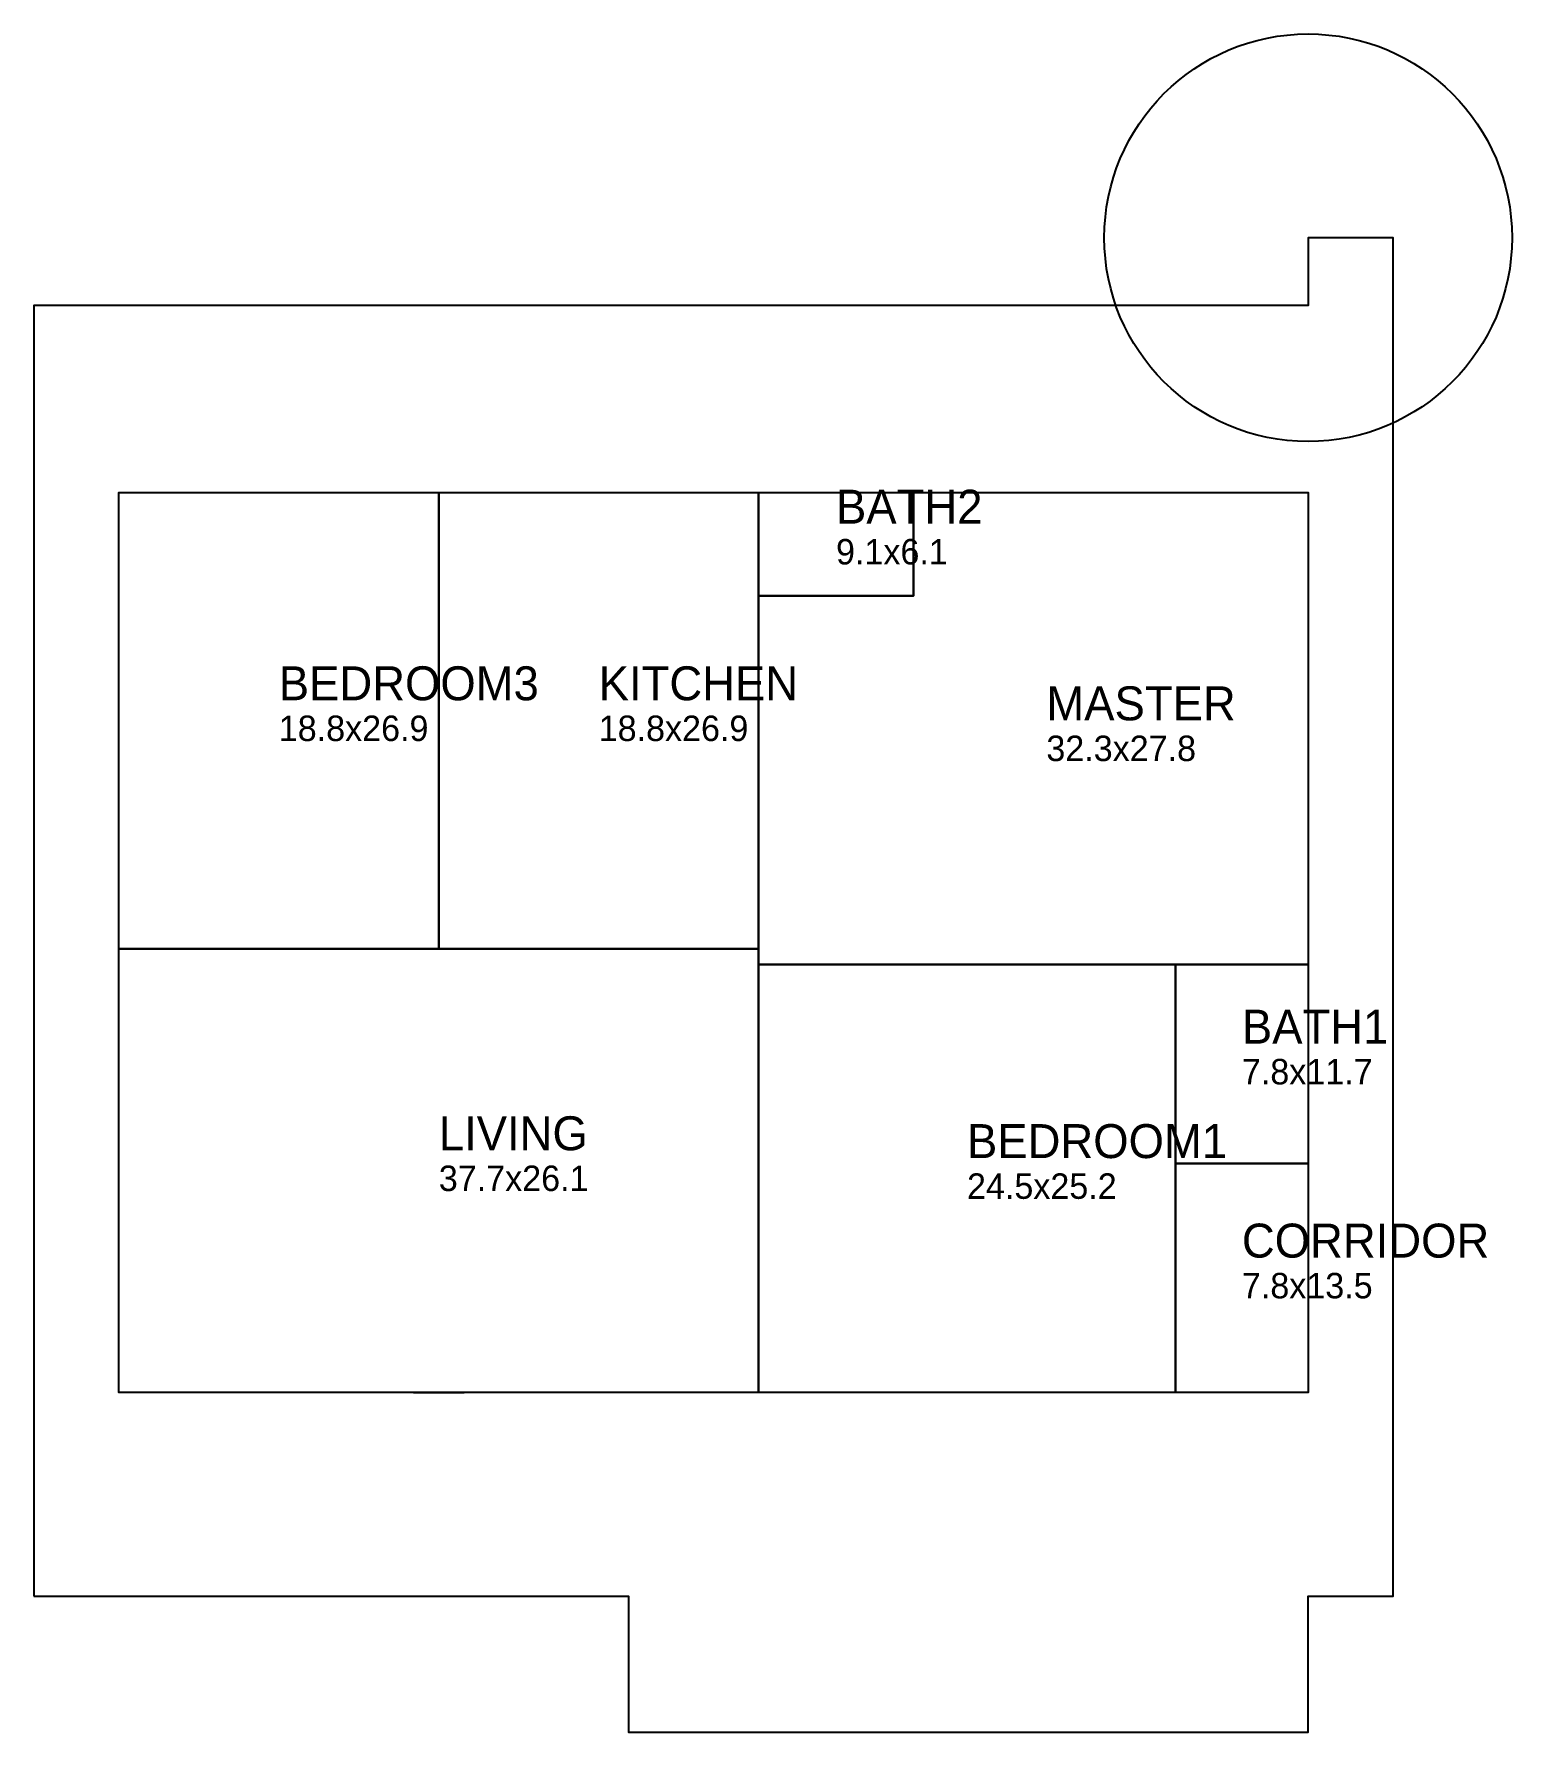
# Model space of a CAD drawing. Header units: metres. Extents: x 0 to 87, y 0 to 100.
import ezdxf

# ---------------------------------------------------------------- set-up
doc = ezdxf.new("R2010")
doc.units = ezdxf.units.M

msp = doc.modelspace()

# ---------------------------------------------------------------- linework, layer by layer
at = {"color": 5, "lineweight": 25}
for p, q in [((31.24, 73), (35.24, 73)), ((45.21, 73), (49.21, 73)), ((61.39, 73), (65.39, 73)), ((5, 57.56), (5, 61.56)), ((75, 41.34), (75, 37.34)), ((56.92, 20), (52.92, 20))]:
    msp.add_line(p, q, dxfattribs=at)
at = {"color": 1, "lineweight": 15}
for p, q in [((42.65, 68.46), (42.65, 71.46)), ((42.65, 55.02), (42.65, 58.02)), ((15.91, 46.13), (12.91, 46.13)), ((34.74, 46.13), (31.74, 46.13)), ((42.65, 31.1), (42.65, 34.1)), ((72.6, 33.48), (69.6, 33.48)), ((67.19, 25.24), (67.19, 28.24)), ((22.33, 20), (25.33, 20))]:
    msp.add_line(p, q, dxfattribs=at)
at = {"color": 1, "lineweight": 30}
for p, q in [((42.65, 68.46), (42.65, 71.46)), ((42.65, 55.02), (42.65, 58.02)), ((15.91, 46.13), (12.91, 46.13)), ((34.74, 46.13), (31.74, 46.13)), ((42.65, 31.1), (42.65, 34.1)), ((72.6, 33.48), (69.6, 33.48)), ((67.19, 25.24), (67.19, 28.24)), ((22.33, 20), (25.33, 20))]:
    msp.add_line(p, q, dxfattribs=at)
at = {"color": 1}
msp.add_lwpolyline([(0, 8), (35, 8), (35, 0), (75, 0), (75, 8), (80, 8), (80, 88), (75, 88), (75, 84), (0, 84), (0, 8)], dxfattribs=at)
at = {"color": 2}
msp.add_lwpolyline([(5, 20), (5, 46.13), (5, 73), (23.83, 73), (42.65, 73), (51.77, 73), (75, 73), (75, 66.92), (75, 45.2), (75, 33.48), (75, 20), (67.19, 20), (42.65, 20), (5, 20)], dxfattribs=at)
at = {"color": 3}
for points in [[(23.83, 46.13), (5, 46.13), (5, 73), (23.83, 73), (23.83, 46.13)], [(42.65, 46.13), (23.83, 46.13), (23.83, 73), (42.65, 73), (42.65, 46.13)], [(42.65, 45.2), (42.65, 66.92), (51.77, 66.92), (51.77, 73), (75, 73), (75, 66.92), (75, 45.2), (42.65, 45.2)], [(42.65, 66.92), (42.65, 73), (51.77, 73), (51.77, 66.92), (42.65, 66.92)], [(42.65, 46.13), (42.65, 20), (5, 20), (5, 46.13), (42.65, 46.13)], [(42.65, 45.2), (67.19, 45.2), (67.19, 20), (42.65, 20), (42.65, 45.2)], [(67.19, 45.2), (75, 45.2), (75, 33.48), (67.19, 33.48), (67.19, 45.2)], [(75, 20), (67.19, 20), (67.19, 33.48), (75, 33.48), (75, 20)]]:
    msp.add_lwpolyline(points, dxfattribs=at)
at = {"color": 5}
msp.add_circle((75, 88), 12, dxfattribs=at)

# ---------------------------------------------------------------- texts
for s, height, p in [('BATH2', 2, (47.21, 71.16)), ('9.1x6.1', 1.5, (47.21, 68.76)), ('BEDROOM3', 2, (14.41, 60.76)), ('KITCHEN', 2, (33.24, 60.76)), ('MASTER', 2, (59.59, 59.58)), ('18.8x26.9', 1.5, (14.41, 58.36)), ('18.8x26.9', 1.5, (33.24, 58.36)), ('32.3x27.8', 1.5, (59.59, 57.18)), ('BATH1', 2, (71.1, 40.54)), ('7.8x11.7', 1.5, (71.1, 38.14)), ('LIVING', 2, (23.83, 34.26)), ('BEDROOM1', 2, (54.92, 33.8)), ('37.7x26.1', 1.5, (23.83, 31.86)), ('24.5x25.2', 1.5, (54.92, 31.4)), ('CORRIDOR', 2, (71.1, 27.94)), ('7.8x13.5', 1.5, (71.1, 25.54))]:
    msp.add_text(s, height=height).set_placement(p)

doc.saveas('drawing.dxf')
